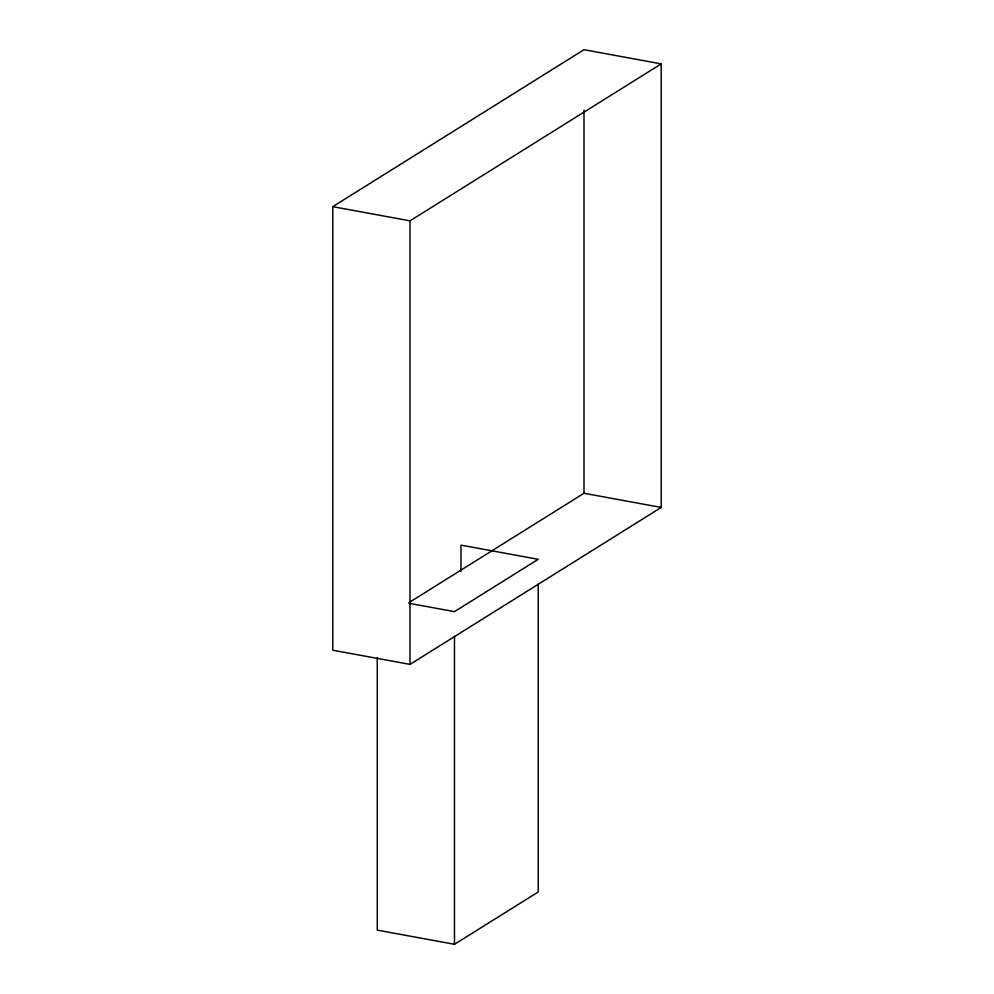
<?xml version="1.0" encoding="UTF-8"?>
<svg xmlns="http://www.w3.org/2000/svg" width="994" height="994" viewBox="0 0 994 994"><rect width="100%" height="100%" fill="white"/><g stroke="black" fill="none" stroke-linecap="round" stroke-linejoin="round"><path stroke-width="1.49" d="M332.779 206.653L584 49.7L661.221 63.877L661.221 507.437L410 664.39L332.779 650.213L332.779 206.653L410 220.842L661.221 63.877M409.068 602.55L584 493.26L661.221 507.437M377.26 657.792L377.26 930.123L454.482 944.3L538.214 891.978L538.214 584.074M409.056 603.296L454.482 611.633L538.214 559.311L460.992 545.134L460.992 571.438M584 110.185L584 493.26M454.482 636.396L454.482 944.3M410 220.842L410 664.39"/></g></svg>
